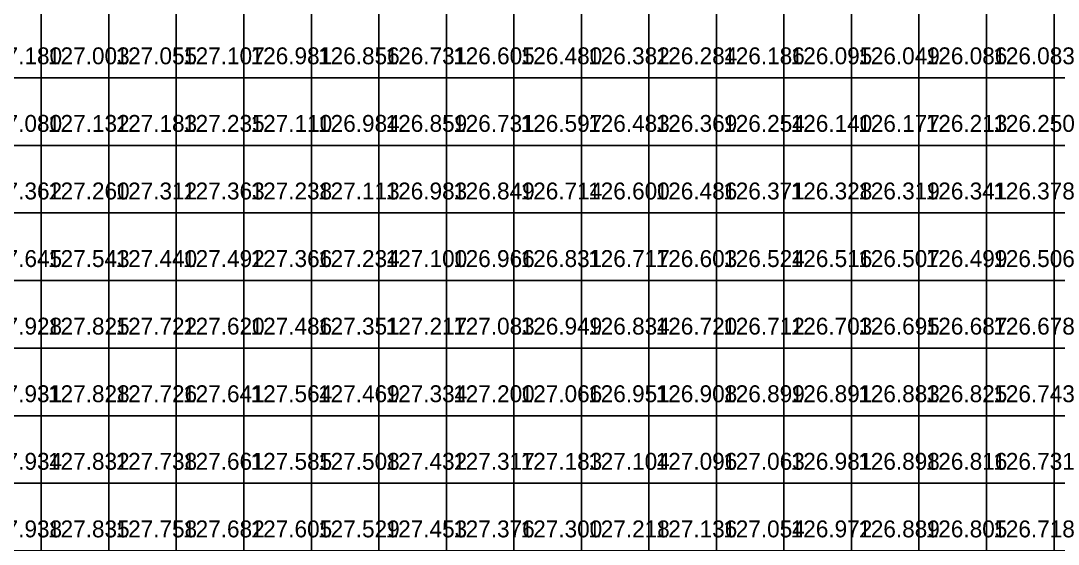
# Model space of a CAD drawing. Header units: metres. Extents: x 287857 to 287978, y 62957 to 63018.
# Drawn here: x 287932.62 to 287947.99, y 62971.93 to 62979.67 of the extents above; entities that cross this region are included whole.
import ezdxf

# ---------------------------------------------------------------- set-up
doc = ezdxf.new("R2010")
doc.units = ezdxf.units.M
for name, color, linetype, true_color in [('SURVEY-INTERP', 7, 'Continuous', 0x94a3b8), ('SURVEY-LEVEL-TXT', 7, 'Continuous', 0x4ade80), ('SURVEY-REAL', 7, 'Continuous', 0x4ade80)]:
    doc.layers.add(name, color=color, linetype=linetype, true_color=true_color)

msp = doc.modelspace()

# ---------------------------------------------------------------- linework, layer by layer
at = {"layer": 'SURVEY-INTERP'}
for points in [[(287931.925, 62978.831, 127.18), (287932.925, 62978.831, 127.18), (287932.925, 62979.831, 127.18), (287931.925, 62979.831, 127.18), (287931.925, 62978.831, 127.18)], [(287932.925, 62978.831, 127.003), (287933.925, 62978.831, 127.003), (287933.925, 62979.831, 127.003), (287932.925, 62979.831, 127.003), (287932.925, 62978.831, 127.003)], [(287933.925, 62978.831, 127.055), (287934.925, 62978.831, 127.055), (287934.925, 62979.831, 127.055), (287933.925, 62979.831, 127.055), (287933.925, 62978.831, 127.055)], [(287934.925, 62978.831, 127.107), (287935.925, 62978.831, 127.107), (287935.925, 62979.831, 127.107), (287934.925, 62979.831, 127.107), (287934.925, 62978.831, 127.107)], [(287935.925, 62978.831, 126.981), (287936.925, 62978.831, 126.981), (287936.925, 62979.831, 126.981), (287935.925, 62979.831, 126.981), (287935.925, 62978.831, 126.981)], [(287936.925, 62978.831, 126.856), (287937.925, 62978.831, 126.856), (287937.925, 62979.831, 126.856), (287936.925, 62979.831, 126.856), (287936.925, 62978.831, 126.856)], [(287937.925, 62978.831, 126.731), (287938.925, 62978.831, 126.731), (287938.925, 62979.831, 126.731), (287937.925, 62979.831, 126.731), (287937.925, 62978.831, 126.731)], [(287938.925, 62978.831, 126.605), (287939.925, 62978.831, 126.605), (287939.925, 62979.831, 126.605), (287938.925, 62979.831, 126.605), (287938.925, 62978.831, 126.605)], [(287940.925, 62978.831, 126.382), (287941.925, 62978.831, 126.382), (287941.925, 62979.831, 126.382), (287940.925, 62979.831, 126.382), (287940.925, 62978.831, 126.382)], [(287941.925, 62978.831, 126.284), (287942.925, 62978.831, 126.284), (287942.925, 62979.831, 126.284), (287941.925, 62979.831, 126.284), (287941.925, 62978.831, 126.284)], [(287942.925, 62978.831, 126.186), (287943.925, 62978.831, 126.186), (287943.925, 62979.831, 126.186), (287942.925, 62979.831, 126.186), (287942.925, 62978.831, 126.186)], [(287943.925, 62978.831, 126.095), (287944.925, 62978.831, 126.095), (287944.925, 62979.831, 126.095), (287943.925, 62979.831, 126.095), (287943.925, 62978.831, 126.095)], [(287944.925, 62978.831, 126.049), (287945.925, 62978.831, 126.049), (287945.925, 62979.831, 126.049), (287944.925, 62979.831, 126.049), (287944.925, 62978.831, 126.049)], [(287945.925, 62978.831, 126.086), (287946.925, 62978.831, 126.086), (287946.925, 62979.831, 126.086), (287945.925, 62979.831, 126.086), (287945.925, 62978.831, 126.086)], [(287946.925, 62978.831, 126.083), (287947.925, 62978.831, 126.083), (287947.925, 62979.831, 126.083), (287946.925, 62979.831, 126.083), (287946.925, 62978.831, 126.083)], [(287947.925, 62978.831, 126.001), (287948.925, 62978.831, 126.001), (287948.925, 62979.831, 126.001), (287947.925, 62979.831, 126.001), (287947.925, 62978.831, 126.001)], [(287932.925, 62977.831, 127.132), (287933.925, 62977.831, 127.132), (287933.925, 62978.831, 127.132), (287932.925, 62978.831, 127.132), (287932.925, 62977.831, 127.132)], [(287933.925, 62977.831, 127.183), (287934.925, 62977.831, 127.183), (287934.925, 62978.831, 127.183), (287933.925, 62978.831, 127.183), (287933.925, 62977.831, 127.183)], [(287934.925, 62977.831, 127.235), (287935.925, 62977.831, 127.235), (287935.925, 62978.831, 127.235), (287934.925, 62978.831, 127.235), (287934.925, 62977.831, 127.235)], [(287935.925, 62977.831, 127.11), (287936.925, 62977.831, 127.11), (287936.925, 62978.831, 127.11), (287935.925, 62978.831, 127.11), (287935.925, 62977.831, 127.11)], [(287936.925, 62977.831, 126.984), (287937.925, 62977.831, 126.984), (287937.925, 62978.831, 126.984), (287936.925, 62978.831, 126.984), (287936.925, 62977.831, 126.984)], [(287937.925, 62977.831, 126.859), (287938.925, 62977.831, 126.859), (287938.925, 62978.831, 126.859), (287937.925, 62978.831, 126.859), (287937.925, 62977.831, 126.859)], [(287938.925, 62977.831, 126.731), (287939.925, 62977.831, 126.731), (287939.925, 62978.831, 126.731), (287938.925, 62978.831, 126.731), (287938.925, 62977.831, 126.731)], [(287939.925, 62977.831, 126.597), (287940.925, 62977.831, 126.597), (287940.925, 62978.831, 126.597), (287939.925, 62978.831, 126.597), (287939.925, 62977.831, 126.597)], [(287940.925, 62977.831, 126.483), (287941.925, 62977.831, 126.483), (287941.925, 62978.831, 126.483), (287940.925, 62978.831, 126.483), (287940.925, 62977.831, 126.483)], [(287941.925, 62977.831, 126.369), (287942.925, 62977.831, 126.369), (287942.925, 62978.831, 126.369), (287941.925, 62978.831, 126.369), (287941.925, 62977.831, 126.369)], [(287942.925, 62977.831, 126.254), (287943.925, 62977.831, 126.254), (287943.925, 62978.831, 126.254), (287942.925, 62978.831, 126.254), (287942.925, 62977.831, 126.254)], [(287944.925, 62977.831, 126.177), (287945.925, 62977.831, 126.177), (287945.925, 62978.831, 126.177), (287944.925, 62978.831, 126.177), (287944.925, 62977.831, 126.177)], [(287945.925, 62977.831, 126.213), (287946.925, 62977.831, 126.213), (287946.925, 62978.831, 126.213), (287945.925, 62978.831, 126.213), (287945.925, 62977.831, 126.213)], [(287946.925, 62977.831, 126.25), (287947.925, 62977.831, 126.25), (287947.925, 62978.831, 126.25), (287946.925, 62978.831, 126.25), (287946.925, 62977.831, 126.25)], [(287947.925, 62977.831, 126.168), (287948.925, 62977.831, 126.168), (287948.925, 62978.831, 126.168), (287947.925, 62978.831, 126.168), (287947.925, 62977.831, 126.168)], [(287931.925, 62976.831, 127.362), (287932.925, 62976.831, 127.362), (287932.925, 62977.831, 127.362), (287931.925, 62977.831, 127.362), (287931.925, 62976.831, 127.362)], [(287932.925, 62976.831, 127.26), (287933.925, 62976.831, 127.26), (287933.925, 62977.831, 127.26), (287932.925, 62977.831, 127.26), (287932.925, 62976.831, 127.26)], [(287933.925, 62976.831, 127.312), (287934.925, 62976.831, 127.312), (287934.925, 62977.831, 127.312), (287933.925, 62977.831, 127.312), (287933.925, 62976.831, 127.312)], [(287934.925, 62976.831, 127.363), (287935.925, 62976.831, 127.363), (287935.925, 62977.831, 127.363), (287934.925, 62977.831, 127.363), (287934.925, 62976.831, 127.363)], [(287935.925, 62976.831, 127.238), (287936.925, 62976.831, 127.238), (287936.925, 62977.831, 127.238), (287935.925, 62977.831, 127.238), (287935.925, 62976.831, 127.238)], [(287936.925, 62976.831, 127.113), (287937.925, 62976.831, 127.113), (287937.925, 62977.831, 127.113), (287936.925, 62977.831, 127.113), (287936.925, 62976.831, 127.113)], [(287937.925, 62976.831, 126.983), (287938.925, 62976.831, 126.983), (287938.925, 62977.831, 126.983), (287937.925, 62977.831, 126.983), (287937.925, 62976.831, 126.983)], [(287938.925, 62976.831, 126.849), (287939.925, 62976.831, 126.849), (287939.925, 62977.831, 126.849), (287938.925, 62977.831, 126.849), (287938.925, 62976.831, 126.849)], [(287939.925, 62976.831, 126.714), (287940.925, 62976.831, 126.714), (287940.925, 62977.831, 126.714), (287939.925, 62977.831, 126.714), (287939.925, 62976.831, 126.714)], [(287940.925, 62976.831, 126.6), (287941.925, 62976.831, 126.6), (287941.925, 62977.831, 126.6), (287940.925, 62977.831, 126.6), (287940.925, 62976.831, 126.6)], [(287941.925, 62976.831, 126.486), (287942.925, 62976.831, 126.486), (287942.925, 62977.831, 126.486), (287941.925, 62977.831, 126.486), (287941.925, 62976.831, 126.486)], [(287942.925, 62976.831, 126.371), (287943.925, 62976.831, 126.371), (287943.925, 62977.831, 126.371), (287942.925, 62977.831, 126.371), (287942.925, 62976.831, 126.371)], [(287943.925, 62976.831, 126.328), (287944.925, 62976.831, 126.328), (287944.925, 62977.831, 126.328), (287943.925, 62977.831, 126.328), (287943.925, 62976.831, 126.328)], [(287944.925, 62976.831, 126.319), (287945.925, 62976.831, 126.319), (287945.925, 62977.831, 126.319), (287944.925, 62977.831, 126.319), (287944.925, 62976.831, 126.319)], [(287945.925, 62976.831, 126.341), (287946.925, 62976.831, 126.341), (287946.925, 62977.831, 126.341), (287945.925, 62977.831, 126.341), (287945.925, 62976.831, 126.341)], [(287946.925, 62976.831, 126.378), (287947.925, 62976.831, 126.378), (287947.925, 62977.831, 126.378), (287946.925, 62977.831, 126.378), (287946.925, 62976.831, 126.378)], [(287947.925, 62976.831, 126.335), (287948.925, 62976.831, 126.335), (287948.925, 62977.831, 126.335), (287947.925, 62977.831, 126.335), (287947.925, 62976.831, 126.335)], [(287931.925, 62975.831, 127.645), (287932.925, 62975.831, 127.645), (287932.925, 62976.831, 127.645), (287931.925, 62976.831, 127.645), (287931.925, 62975.831, 127.645)], [(287932.925, 62975.831, 127.543), (287933.925, 62975.831, 127.543), (287933.925, 62976.831, 127.543), (287932.925, 62976.831, 127.543), (287932.925, 62975.831, 127.543)], [(287933.925, 62975.831, 127.44), (287934.925, 62975.831, 127.44), (287934.925, 62976.831, 127.44), (287933.925, 62976.831, 127.44), (287933.925, 62975.831, 127.44)], [(287934.925, 62975.831, 127.492), (287935.925, 62975.831, 127.492), (287935.925, 62976.831, 127.492), (287934.925, 62976.831, 127.492), (287934.925, 62975.831, 127.492)], [(287935.925, 62975.831, 127.366), (287936.925, 62975.831, 127.366), (287936.925, 62976.831, 127.366), (287935.925, 62976.831, 127.366), (287935.925, 62975.831, 127.366)], [(287936.925, 62975.831, 127.234), (287937.925, 62975.831, 127.234), (287937.925, 62976.831, 127.234), (287936.925, 62976.831, 127.234), (287936.925, 62975.831, 127.234)], [(287937.925, 62975.831, 127.1), (287938.925, 62975.831, 127.1), (287938.925, 62976.831, 127.1), (287937.925, 62976.831, 127.1), (287937.925, 62975.831, 127.1)], [(287938.925, 62975.831, 126.966), (287939.925, 62975.831, 126.966), (287939.925, 62976.831, 126.966), (287938.925, 62976.831, 126.966), (287938.925, 62975.831, 126.966)], [(287939.925, 62975.831, 126.831), (287940.925, 62975.831, 126.831), (287940.925, 62976.831, 126.831), (287939.925, 62976.831, 126.831), (287939.925, 62975.831, 126.831)], [(287940.925, 62975.831, 126.717), (287941.925, 62975.831, 126.717), (287941.925, 62976.831, 126.717), (287940.925, 62976.831, 126.717), (287940.925, 62975.831, 126.717)], [(287941.925, 62975.831, 126.603), (287942.925, 62975.831, 126.603), (287942.925, 62976.831, 126.603), (287941.925, 62976.831, 126.603), (287941.925, 62975.831, 126.603)], [(287942.925, 62975.831, 126.524), (287943.925, 62975.831, 126.524), (287943.925, 62976.831, 126.524), (287942.925, 62976.831, 126.524), (287942.925, 62975.831, 126.524)], [(287943.925, 62975.831, 126.516), (287944.925, 62975.831, 126.516), (287944.925, 62976.831, 126.516), (287943.925, 62976.831, 126.516), (287943.925, 62975.831, 126.516)], [(287944.925, 62975.831, 126.507), (287945.925, 62975.831, 126.507), (287945.925, 62976.831, 126.507), (287944.925, 62976.831, 126.507), (287944.925, 62975.831, 126.507)], [(287945.925, 62975.831, 126.499), (287946.925, 62975.831, 126.499), (287946.925, 62976.831, 126.499), (287945.925, 62976.831, 126.499), (287945.925, 62975.831, 126.499)], [(287946.925, 62975.831, 126.506), (287947.925, 62975.831, 126.506), (287947.925, 62976.831, 126.506), (287946.925, 62976.831, 126.506), (287946.925, 62975.831, 126.506)], [(287947.925, 62975.831, 126.503), (287948.925, 62975.831, 126.503), (287948.925, 62976.831, 126.503), (287947.925, 62976.831, 126.503), (287947.925, 62975.831, 126.503)], [(287931.925, 62974.831, 127.928), (287932.925, 62974.831, 127.928), (287932.925, 62975.831, 127.928), (287931.925, 62975.831, 127.928), (287931.925, 62974.831, 127.928)], [(287932.925, 62974.831, 127.825), (287933.925, 62974.831, 127.825), (287933.925, 62975.831, 127.825), (287932.925, 62975.831, 127.825), (287932.925, 62974.831, 127.825)], [(287933.925, 62974.831, 127.722), (287934.925, 62974.831, 127.722), (287934.925, 62975.831, 127.722), (287933.925, 62975.831, 127.722), (287933.925, 62974.831, 127.722)], [(287935.925, 62974.831, 127.486), (287936.925, 62974.831, 127.486), (287936.925, 62975.831, 127.486), (287935.925, 62975.831, 127.486), (287935.925, 62974.831, 127.486)], [(287936.925, 62974.831, 127.351), (287937.925, 62974.831, 127.351), (287937.925, 62975.831, 127.351), (287936.925, 62975.831, 127.351), (287936.925, 62974.831, 127.351)], [(287937.925, 62974.831, 127.217), (287938.925, 62974.831, 127.217), (287938.925, 62975.831, 127.217), (287937.925, 62975.831, 127.217), (287937.925, 62974.831, 127.217)], [(287938.925, 62974.831, 127.083), (287939.925, 62974.831, 127.083), (287939.925, 62975.831, 127.083), (287938.925, 62975.831, 127.083), (287938.925, 62974.831, 127.083)], [(287939.925, 62974.831, 126.949), (287940.925, 62974.831, 126.949), (287940.925, 62975.831, 126.949), (287939.925, 62975.831, 126.949), (287939.925, 62974.831, 126.949)], [(287940.925, 62974.831, 126.834), (287941.925, 62974.831, 126.834), (287941.925, 62975.831, 126.834), (287940.925, 62975.831, 126.834), (287940.925, 62974.831, 126.834)], [(287941.925, 62974.831, 126.72), (287942.925, 62974.831, 126.72), (287942.925, 62975.831, 126.72), (287941.925, 62975.831, 126.72), (287941.925, 62974.831, 126.72)], [(287942.925, 62974.831, 126.712), (287943.925, 62974.831, 126.712), (287943.925, 62975.831, 126.712), (287942.925, 62975.831, 126.712), (287942.925, 62974.831, 126.712)], [(287943.925, 62974.831, 126.703), (287944.925, 62974.831, 126.703), (287944.925, 62975.831, 126.703), (287943.925, 62975.831, 126.703), (287943.925, 62974.831, 126.703)], [(287944.925, 62974.831, 126.695), (287945.925, 62974.831, 126.695), (287945.925, 62975.831, 126.695), (287944.925, 62975.831, 126.695), (287944.925, 62974.831, 126.695)], [(287945.925, 62974.831, 126.687), (287946.925, 62974.831, 126.687), (287946.925, 62975.831, 126.687), (287945.925, 62975.831, 126.687), (287945.925, 62974.831, 126.687)], [(287946.925, 62974.831, 126.678), (287947.925, 62974.831, 126.678), (287947.925, 62975.831, 126.678), (287946.925, 62975.831, 126.678), (287946.925, 62974.831, 126.678)], [(287931.925, 62973.831, 127.931), (287932.925, 62973.831, 127.931), (287932.925, 62974.831, 127.931), (287931.925, 62974.831, 127.931), (287931.925, 62973.831, 127.931)], [(287932.925, 62973.831, 127.828), (287933.925, 62973.831, 127.828), (287933.925, 62974.831, 127.828), (287932.925, 62974.831, 127.828), (287932.925, 62973.831, 127.828)], [(287933.925, 62973.831, 127.726), (287934.925, 62973.831, 127.726), (287934.925, 62974.831, 127.726), (287933.925, 62974.831, 127.726), (287933.925, 62973.831, 127.726)], [(287934.925, 62973.831, 127.641), (287935.925, 62973.831, 127.641), (287935.925, 62974.831, 127.641), (287934.925, 62974.831, 127.641), (287934.925, 62973.831, 127.641)], [(287935.925, 62973.831, 127.564), (287936.925, 62973.831, 127.564), (287936.925, 62974.831, 127.564), (287935.925, 62974.831, 127.564), (287935.925, 62973.831, 127.564)], [(287936.925, 62973.831, 127.469), (287937.925, 62973.831, 127.469), (287937.925, 62974.831, 127.469), (287936.925, 62974.831, 127.469), (287936.925, 62973.831, 127.469)], [(287937.925, 62973.831, 127.334), (287938.925, 62973.831, 127.334), (287938.925, 62974.831, 127.334), (287937.925, 62974.831, 127.334), (287937.925, 62973.831, 127.334)], [(287938.925, 62973.831, 127.2), (287939.925, 62973.831, 127.2), (287939.925, 62974.831, 127.2), (287938.925, 62974.831, 127.2), (287938.925, 62973.831, 127.2)], [(287939.925, 62973.831, 127.066), (287940.925, 62973.831, 127.066), (287940.925, 62974.831, 127.066), (287939.925, 62974.831, 127.066), (287939.925, 62973.831, 127.066)], [(287940.925, 62973.831, 126.951), (287941.925, 62973.831, 126.951), (287941.925, 62974.831, 126.951), (287940.925, 62974.831, 126.951), (287940.925, 62973.831, 126.951)], [(287941.925, 62973.831, 126.908), (287942.925, 62973.831, 126.908), (287942.925, 62974.831, 126.908), (287941.925, 62974.831, 126.908), (287941.925, 62973.831, 126.908)], [(287942.925, 62973.831, 126.899), (287943.925, 62973.831, 126.899), (287943.925, 62974.831, 126.899), (287942.925, 62974.831, 126.899), (287942.925, 62973.831, 126.899)], [(287943.925, 62973.831, 126.891), (287944.925, 62973.831, 126.891), (287944.925, 62974.831, 126.891), (287943.925, 62974.831, 126.891), (287943.925, 62973.831, 126.891)], [(287944.925, 62973.831, 126.883), (287945.925, 62973.831, 126.883), (287945.925, 62974.831, 126.883), (287944.925, 62974.831, 126.883), (287944.925, 62973.831, 126.883)], [(287945.925, 62973.831, 126.825), (287946.925, 62973.831, 126.825), (287946.925, 62974.831, 126.825), (287945.925, 62974.831, 126.825), (287945.925, 62973.831, 126.825)], [(287946.925, 62973.831, 126.743), (287947.925, 62973.831, 126.743), (287947.925, 62974.831, 126.743), (287946.925, 62974.831, 126.743), (287946.925, 62973.831, 126.743)], [(287947.925, 62973.831, 126.657), (287948.925, 62973.831, 126.657), (287948.925, 62974.831, 126.657), (287947.925, 62974.831, 126.657), (287947.925, 62973.831, 126.657)], [(287931.925, 62972.831, 127.934), (287932.925, 62972.831, 127.934), (287932.925, 62973.831, 127.934), (287931.925, 62973.831, 127.934), (287931.925, 62972.831, 127.934)], [(287932.925, 62972.831, 127.832), (287933.925, 62972.831, 127.832), (287933.925, 62973.831, 127.832), (287932.925, 62973.831, 127.832), (287932.925, 62972.831, 127.832)], [(287933.925, 62972.831, 127.738), (287934.925, 62972.831, 127.738), (287934.925, 62973.831, 127.738), (287933.925, 62973.831, 127.738), (287933.925, 62972.831, 127.738)], [(287934.925, 62972.831, 127.661), (287935.925, 62972.831, 127.661), (287935.925, 62973.831, 127.661), (287934.925, 62973.831, 127.661), (287934.925, 62972.831, 127.661)], [(287935.925, 62972.831, 127.585), (287936.925, 62972.831, 127.585), (287936.925, 62973.831, 127.585), (287935.925, 62973.831, 127.585), (287935.925, 62972.831, 127.585)], [(287936.925, 62972.831, 127.508), (287937.925, 62972.831, 127.508), (287937.925, 62973.831, 127.508), (287936.925, 62973.831, 127.508), (287936.925, 62972.831, 127.508)], [(287937.925, 62972.831, 127.432), (287938.925, 62972.831, 127.432), (287938.925, 62973.831, 127.432), (287937.925, 62973.831, 127.432), (287937.925, 62972.831, 127.432)], [(287938.925, 62972.831, 127.317), (287939.925, 62972.831, 127.317), (287939.925, 62973.831, 127.317), (287938.925, 62973.831, 127.317), (287938.925, 62972.831, 127.317)], [(287939.925, 62972.831, 127.183), (287940.925, 62972.831, 127.183), (287940.925, 62973.831, 127.183), (287939.925, 62973.831, 127.183), (287939.925, 62972.831, 127.183)], [(287940.925, 62972.831, 127.104), (287941.925, 62972.831, 127.104), (287941.925, 62973.831, 127.104), (287940.925, 62973.831, 127.104), (287940.925, 62972.831, 127.104)], [(287941.925, 62972.831, 127.096), (287942.925, 62972.831, 127.096), (287942.925, 62973.831, 127.096), (287941.925, 62973.831, 127.096), (287941.925, 62972.831, 127.096)], [(287942.925, 62972.831, 127.063), (287943.925, 62972.831, 127.063), (287943.925, 62973.831, 127.063), (287942.925, 62973.831, 127.063), (287942.925, 62972.831, 127.063)], [(287943.925, 62972.831, 126.981), (287944.925, 62972.831, 126.981), (287944.925, 62973.831, 126.981), (287943.925, 62973.831, 126.981), (287943.925, 62972.831, 126.981)], [(287944.925, 62972.831, 126.898), (287945.925, 62972.831, 126.898), (287945.925, 62973.831, 126.898), (287944.925, 62973.831, 126.898), (287944.925, 62972.831, 126.898)], [(287945.925, 62972.831, 126.816), (287946.925, 62972.831, 126.816), (287946.925, 62973.831, 126.816), (287945.925, 62973.831, 126.816), (287945.925, 62972.831, 126.816)], [(287946.925, 62972.831, 126.731), (287947.925, 62972.831, 126.731), (287947.925, 62973.831, 126.731), (287946.925, 62973.831, 126.731), (287946.925, 62972.831, 126.731)], [(287947.925, 62972.831, 126.644), (287948.925, 62972.831, 126.644), (287948.925, 62973.831, 126.644), (287947.925, 62973.831, 126.644), (287947.925, 62972.831, 126.644)], [(287931.925, 62971.831, 127.938), (287932.925, 62971.831, 127.938), (287932.925, 62972.831, 127.938), (287931.925, 62972.831, 127.938), (287931.925, 62971.831, 127.938)], [(287932.925, 62971.831, 127.835), (287933.925, 62971.831, 127.835), (287933.925, 62972.831, 127.835), (287932.925, 62972.831, 127.835), (287932.925, 62971.831, 127.835)], [(287933.925, 62971.831, 127.758), (287934.925, 62971.831, 127.758), (287934.925, 62972.831, 127.758), (287933.925, 62972.831, 127.758), (287933.925, 62971.831, 127.758)], [(287934.925, 62971.831, 127.682), (287935.925, 62971.831, 127.682), (287935.925, 62972.831, 127.682), (287934.925, 62972.831, 127.682), (287934.925, 62971.831, 127.682)], [(287935.925, 62971.831, 127.605), (287936.925, 62971.831, 127.605), (287936.925, 62972.831, 127.605), (287935.925, 62972.831, 127.605), (287935.925, 62971.831, 127.605)], [(287936.925, 62971.831, 127.529), (287937.925, 62971.831, 127.529), (287937.925, 62972.831, 127.529), (287936.925, 62972.831, 127.529), (287936.925, 62971.831, 127.529)], [(287937.925, 62971.831, 127.453), (287938.925, 62971.831, 127.453), (287938.925, 62972.831, 127.453), (287937.925, 62972.831, 127.453), (287937.925, 62971.831, 127.453)], [(287938.925, 62971.831, 127.376), (287939.925, 62971.831, 127.376), (287939.925, 62972.831, 127.376), (287938.925, 62972.831, 127.376), (287938.925, 62971.831, 127.376)], [(287940.925, 62971.831, 127.218), (287941.925, 62971.831, 127.218), (287941.925, 62972.831, 127.218), (287940.925, 62972.831, 127.218), (287940.925, 62971.831, 127.218)], [(287941.925, 62971.831, 127.136), (287942.925, 62971.831, 127.136), (287942.925, 62972.831, 127.136), (287941.925, 62972.831, 127.136), (287941.925, 62971.831, 127.136)], [(287942.925, 62971.831, 127.054), (287943.925, 62971.831, 127.054), (287943.925, 62972.831, 127.054), (287942.925, 62972.831, 127.054), (287942.925, 62971.831, 127.054)], [(287943.925, 62971.831, 126.972), (287944.925, 62971.831, 126.972), (287944.925, 62972.831, 126.972), (287943.925, 62972.831, 126.972), (287943.925, 62971.831, 126.972)], [(287944.925, 62971.831, 126.889), (287945.925, 62971.831, 126.889), (287945.925, 62972.831, 126.889), (287944.925, 62972.831, 126.889), (287944.925, 62971.831, 126.889)], [(287945.925, 62971.831, 126.805), (287946.925, 62971.831, 126.805), (287946.925, 62972.831, 126.805), (287945.925, 62972.831, 126.805), (287945.925, 62971.831, 126.805)], [(287946.925, 62971.831, 126.718), (287947.925, 62971.831, 126.718), (287947.925, 62972.831, 126.718), (287946.925, 62972.831, 126.718), (287946.925, 62971.831, 126.718)], [(287947.925, 62971.831, 126.631), (287948.925, 62971.831, 126.631), (287948.925, 62972.831, 126.631), (287947.925, 62972.831, 126.631), (287947.925, 62971.831, 126.631)]]:
    msp.add_polyline3d(points, dxfattribs=at)
at = {"layer": 'SURVEY-REAL'}
for points in [[(287939.925, 62978.831, 126.48), (287940.925, 62978.831, 126.48), (287940.925, 62979.831, 126.48), (287939.925, 62979.831, 126.48), (287939.925, 62978.831, 126.48)], [(287931.925, 62977.831, 127.08), (287932.925, 62977.831, 127.08), (287932.925, 62978.831, 127.08), (287931.925, 62978.831, 127.08), (287931.925, 62977.831, 127.08)], [(287943.925, 62977.831, 126.14), (287944.925, 62977.831, 126.14), (287944.925, 62978.831, 126.14), (287943.925, 62978.831, 126.14), (287943.925, 62977.831, 126.14)], [(287934.925, 62974.831, 127.62), (287935.925, 62974.831, 127.62), (287935.925, 62975.831, 127.62), (287934.925, 62975.831, 127.62), (287934.925, 62974.831, 127.62)], [(287947.925, 62974.831, 126.67), (287948.925, 62974.831, 126.67), (287948.925, 62975.831, 126.67), (287947.925, 62975.831, 126.67), (287947.925, 62974.831, 126.67)], [(287939.925, 62971.831, 127.3), (287940.925, 62971.831, 127.3), (287940.925, 62972.831, 127.3), (287939.925, 62972.831, 127.3), (287939.925, 62971.831, 127.3)]]:
    msp.add_polyline3d(points, dxfattribs=at)

# ---------------------------------------------------------------- texts
at = {"layer": 'SURVEY-LEVEL-TXT'}
for s, p in [('127.180', (287932.025, 62979.031, 127.18)), ('127.003', (287933.025, 62979.031, 127.003)), ('127.055', (287934.025, 62979.031, 127.055)), ('127.107', (287935.025, 62979.031, 127.107)), ('126.981', (287936.025, 62979.031, 126.981)), ('126.856', (287937.025, 62979.031, 126.856)), ('126.731', (287938.025, 62979.031, 126.731)), ('126.605', (287939.025, 62979.031, 126.605)), ('126.480', (287940.025, 62979.031, 126.48)), ('126.382', (287941.025, 62979.031, 126.382)), ('126.284', (287942.025, 62979.031, 126.284)), ('126.186', (287943.025, 62979.031, 126.186)), ('126.095', (287944.025, 62979.031, 126.095)), ('126.049', (287945.025, 62979.031, 126.049)), ('126.086', (287946.025, 62979.031, 126.086)), ('126.083', (287947.025, 62979.031, 126.083)), ('127.080', (287932.025, 62978.031, 127.08)), ('127.132', (287933.025, 62978.031, 127.132)), ('127.183', (287934.025, 62978.031, 127.183)), ('127.235', (287935.025, 62978.031, 127.235)), ('127.110', (287936.025, 62978.031, 127.11)), ('126.984', (287937.025, 62978.031, 126.984)), ('126.859', (287938.025, 62978.031, 126.859)), ('126.731', (287939.025, 62978.031, 126.731)), ('126.597', (287940.025, 62978.031, 126.597)), ('126.483', (287941.025, 62978.031, 126.483)), ('126.369', (287942.025, 62978.031, 126.369)), ('126.254', (287943.025, 62978.031, 126.254)), ('126.140', (287944.025, 62978.031, 126.14)), ('126.177', (287945.025, 62978.031, 126.177)), ('126.213', (287946.025, 62978.031, 126.213)), ('126.250', (287947.025, 62978.031, 126.25)), ('127.362', (287932.025, 62977.031, 127.362)), ('127.260', (287933.025, 62977.031, 127.26)), ('127.312', (287934.025, 62977.031, 127.312)), ('127.363', (287935.025, 62977.031, 127.363)), ('127.238', (287936.025, 62977.031, 127.238)), ('127.113', (287937.025, 62977.031, 127.113)), ('126.983', (287938.025, 62977.031, 126.983)), ('126.849', (287939.025, 62977.031, 126.849)), ('126.714', (287940.025, 62977.031, 126.714)), ('126.600', (287941.025, 62977.031, 126.6)), ('126.486', (287942.025, 62977.031, 126.486)), ('126.371', (287943.025, 62977.031, 126.371)), ('126.328', (287944.025, 62977.031, 126.328)), ('126.319', (287945.025, 62977.031, 126.319)), ('126.341', (287946.025, 62977.031, 126.341)), ('126.378', (287947.025, 62977.031, 126.378)), ('127.645', (287932.025, 62976.031, 127.645)), ('127.543', (287933.025, 62976.031, 127.543)), ('127.440', (287934.025, 62976.031, 127.44)), ('127.492', (287935.025, 62976.031, 127.492)), ('127.366', (287936.025, 62976.031, 127.366)), ('127.234', (287937.025, 62976.031, 127.234)), ('127.100', (287938.025, 62976.031, 127.1)), ('126.966', (287939.025, 62976.031, 126.966)), ('126.831', (287940.025, 62976.031, 126.831)), ('126.717', (287941.025, 62976.031, 126.717)), ('126.603', (287942.025, 62976.031, 126.603)), ('126.524', (287943.025, 62976.031, 126.524)), ('126.516', (287944.025, 62976.031, 126.516)), ('126.507', (287945.025, 62976.031, 126.507)), ('126.499', (287946.025, 62976.031, 126.499)), ('126.506', (287947.025, 62976.031, 126.506)), ('127.928', (287932.025, 62975.031, 127.928)), ('127.825', (287933.025, 62975.031, 127.825)), ('127.722', (287934.025, 62975.031, 127.722)), ('127.620', (287935.025, 62975.031, 127.62)), ('127.486', (287936.025, 62975.031, 127.486)), ('127.351', (287937.025, 62975.031, 127.351)), ('127.217', (287938.025, 62975.031, 127.217)), ('127.083', (287939.025, 62975.031, 127.083)), ('126.949', (287940.025, 62975.031, 126.949)), ('126.834', (287941.025, 62975.031, 126.834)), ('126.720', (287942.025, 62975.031, 126.72)), ('126.712', (287943.025, 62975.031, 126.712)), ('126.703', (287944.025, 62975.031, 126.703)), ('126.695', (287945.025, 62975.031, 126.695)), ('126.687', (287946.025, 62975.031, 126.687)), ('126.678', (287947.025, 62975.031, 126.678)), ('127.931', (287932.025, 62974.031, 127.931)), ('127.828', (287933.025, 62974.031, 127.828)), ('127.726', (287934.025, 62974.031, 127.726)), ('127.641', (287935.025, 62974.031, 127.641)), ('127.564', (287936.025, 62974.031, 127.564)), ('127.469', (287937.025, 62974.031, 127.469)), ('127.334', (287938.025, 62974.031, 127.334)), ('127.200', (287939.025, 62974.031, 127.2)), ('127.066', (287940.025, 62974.031, 127.066)), ('126.951', (287941.025, 62974.031, 126.951)), ('126.908', (287942.025, 62974.031, 126.908)), ('126.899', (287943.025, 62974.031, 126.899)), ('126.891', (287944.025, 62974.031, 126.891)), ('126.883', (287945.025, 62974.031, 126.883)), ('126.825', (287946.025, 62974.031, 126.825)), ('126.743', (287947.025, 62974.031, 126.743)), ('127.934', (287932.025, 62973.031, 127.934)), ('127.832', (287933.025, 62973.031, 127.832)), ('127.738', (287934.025, 62973.031, 127.738)), ('127.661', (287935.025, 62973.031, 127.661)), ('127.585', (287936.025, 62973.031, 127.585)), ('127.508', (287937.025, 62973.031, 127.508)), ('127.432', (287938.025, 62973.031, 127.432)), ('127.317', (287939.025, 62973.031, 127.317)), ('127.183', (287940.025, 62973.031, 127.183)), ('127.104', (287941.025, 62973.031, 127.104)), ('127.096', (287942.025, 62973.031, 127.096)), ('127.063', (287943.025, 62973.031, 127.063)), ('126.981', (287944.025, 62973.031, 126.981)), ('126.898', (287945.025, 62973.031, 126.898)), ('126.816', (287946.025, 62973.031, 126.816)), ('126.731', (287947.025, 62973.031, 126.731)), ('127.938', (287932.025, 62972.031, 127.938)), ('127.835', (287933.025, 62972.031, 127.835)), ('127.758', (287934.025, 62972.031, 127.758)), ('127.682', (287935.025, 62972.031, 127.682)), ('127.605', (287936.025, 62972.031, 127.605)), ('127.529', (287937.025, 62972.031, 127.529)), ('127.453', (287938.025, 62972.031, 127.453)), ('127.376', (287939.025, 62972.031, 127.376)), ('127.300', (287940.025, 62972.031, 127.3)), ('127.218', (287941.025, 62972.031, 127.218)), ('127.136', (287942.025, 62972.031, 127.136)), ('127.054', (287943.025, 62972.031, 127.054)), ('126.972', (287944.025, 62972.031, 126.972)), ('126.889', (287945.025, 62972.031, 126.889)), ('126.805', (287946.025, 62972.031, 126.805)), ('126.718', (287947.025, 62972.031, 126.718))]:
    msp.add_text(s, height=0.25, dxfattribs=at).set_placement(p)

doc.saveas('drawing.dxf')
